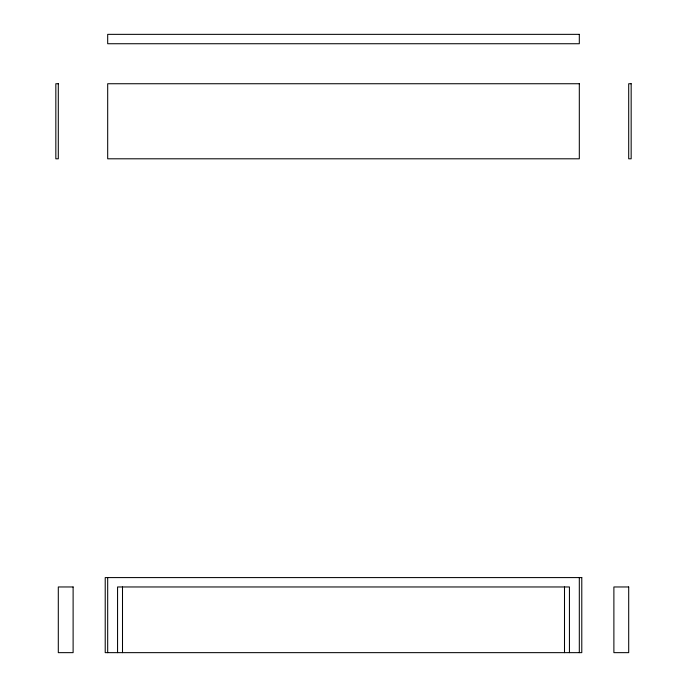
<?xml version="1.0" encoding="UTF-8"?>
<svg xmlns="http://www.w3.org/2000/svg" width="687" height="687" viewBox="0 0 687 687"><rect width="100%" height="100%" fill="white"/><g stroke="black" fill="none" stroke-linecap="round" stroke-linejoin="round"><path stroke-width="1.03" d="M579.313 577.587L579.313 652.65M569.437 652.65L569.437 586.964L117.563 586.964L117.563 652.65M564.499 586.964L564.499 652.65M122.501 586.964L122.501 652.65M107.687 577.587L107.687 652.65M579.313 34.35L107.687 34.35L107.687 43.736L579.313 43.736L579.313 34.35M58.301 83.737L55.836 83.737L55.836 158.8L58.301 158.8L58.301 83.737M579.313 83.737L107.687 83.737L107.687 158.8L579.313 158.8L579.313 83.737M631.164 83.737L628.699 83.737L628.699 158.8L631.164 158.8L631.164 83.737M581.786 577.587L105.214 577.587L105.214 652.65L581.786 652.65L581.786 577.587M73.114 586.964L58.301 586.964L58.301 652.65L73.114 652.65L73.114 586.964M628.699 586.964L613.886 586.964L613.886 652.65L628.699 652.65L628.699 586.964"/></g></svg>
